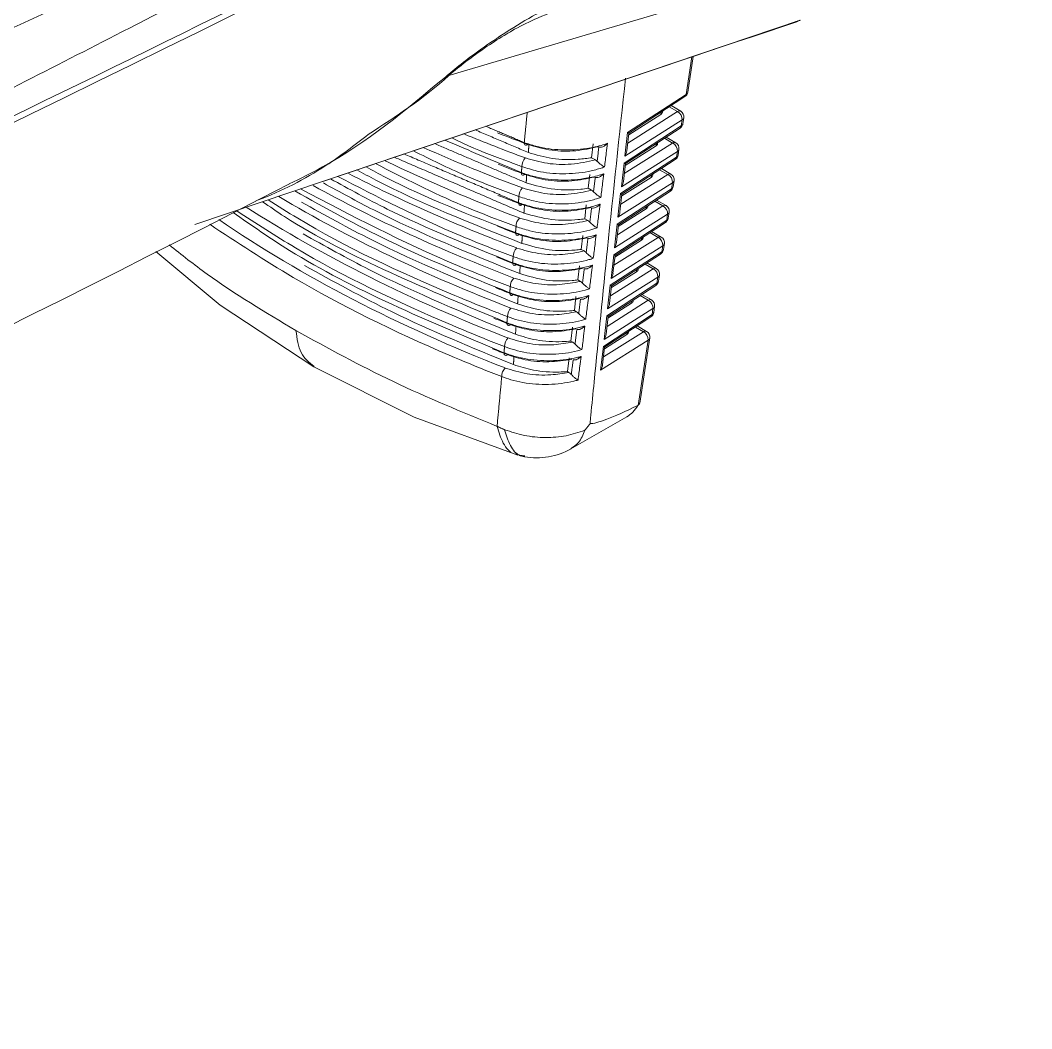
# Model space of a CAD drawing. Extents: x 11 to 120, y 2 to 94.
# Drawn here: x 21.744 to 23.317, y 10.559 to 12.127 of the extents above; entities that cross this region are included whole.
import ezdxf

# ---------------------------------------------------------------- set-up
doc = ezdxf.new("R2010")
doc.units = 0
doc.header["$MEASUREMENT"] = 0
doc.linetypes.add('SLD-Solid', pattern=[0])
doc.layers.add('OBJECT', color=7, linetype='CONTINUOUS')

msp = doc.modelspace()

# ---------------------------------------------------------------- linework, layer by layer
at = {"layer": 'OBJECT', "color": 7, "linetype": 'SLD-Solid', "lineweight": 15}
for p, q in [((23.232, 12.2863), (22.4105, 12.0413)), ((22.957, 12.1275), (22.217, 11.8777)), ((22.7886, 12.0704), (22.7796, 12.0122)), ((22.7821, 12.0155), (22.7907, 12.0711)), ((22.6885, 11.9529), (22.7796, 12.0122)), ((22.6905, 11.9519), (22.7777, 12.0086)), ((22.7661, 11.9854), (22.7534, 11.9928)), ((22.7711, 11.9859), (22.7561, 11.9946)), ((22.7735, 11.9724), (22.6843, 11.916)), ((22.6888, 11.9365), (22.7661, 11.9854)), ((22.6902, 11.9493), (22.7403, 11.9809)), ((22.7403, 11.9809), (22.7408, 11.9847)), ((22.7428, 11.9842), (22.7431, 11.9861)), ((22.772, 11.9633), (22.7735, 11.9724)), ((22.7745, 11.9665), (22.776, 11.9757)), ((22.6831, 11.9054), (22.772, 11.9633)), ((22.6851, 11.9044), (22.7701, 11.9597)), ((22.6843, 11.916), (22.6885, 11.9529)), ((22.6874, 11.9243), (22.6905, 11.9519)), ((22.7586, 11.9365), (22.7458, 11.9439)), ((22.7635, 11.937), (22.7485, 11.9456)), ((22.6326, 11.9137), (22.6351, 11.9353)), ((22.6834, 11.889), (22.7586, 11.9365)), ((22.6848, 11.9018), (22.7327, 11.932)), ((22.7327, 11.932), (22.7333, 11.9357)), ((22.7352, 11.9353), (22.7355, 11.9372)), ((22.767, 11.9176), (22.7684, 11.9268)), ((22.6384, 11.9104), (22.6326, 11.9137)), ((22.6777, 11.8578), (22.7645, 11.9143)), ((22.7659, 11.9235), (22.6789, 11.8685)), ((22.6797, 11.8568), (22.7625, 11.9107)), ((22.7645, 11.9143), (22.7659, 11.9235)), ((22.6789, 11.8685), (22.6831, 11.9054)), ((22.682, 11.8768), (22.6851, 11.9044)), ((22.751, 11.8876), (22.7383, 11.895)), ((22.7559, 11.8881), (22.741, 11.8967)), ((22.0155, 11.8096), (22.217, 11.8777)), ((22.217, 11.8777), (22.2144, 11.8768)), ((22.6272, 11.8662), (22.6297, 11.8878)), ((22.678, 11.8415), (22.751, 11.8876)), ((22.6794, 11.8542), (22.7251, 11.8831)), ((22.7251, 11.8831), (22.7257, 11.8868)), ((22.7276, 11.8864), (22.7279, 11.8882)), ((22.7594, 11.8687), (22.7608, 11.8779)), ((22.6326, 11.8631), (22.6272, 11.8662)), ((22.6723, 11.8103), (22.7569, 11.8654)), ((22.7583, 11.8746), (22.6735, 11.821)), ((22.6743, 11.8093), (22.755, 11.8618)), ((22.7569, 11.8654), (22.7583, 11.8746)), ((22.6735, 11.821), (22.6777, 11.8578)), ((22.6766, 11.8293), (22.6797, 11.8569)), ((22.7434, 11.8387), (22.7307, 11.846)), ((22.7484, 11.8392), (22.7334, 11.8478)), ((22.6219, 11.8187), (22.6243, 11.8403)), ((22.6726, 11.7939), (22.7434, 11.8387)), ((22.6741, 11.8067), (22.7176, 11.8342)), ((22.7176, 11.8342), (22.7181, 11.8378)), ((22.7201, 11.8375), (22.7203, 11.8393)), ((22.6268, 11.8158), (22.6219, 11.8187)), ((22.6669, 11.7628), (22.7493, 11.8164)), ((22.7507, 11.8257), (22.6681, 11.7735)), ((22.7493, 11.8164), (22.7507, 11.8257)), ((22.7518, 11.8197), (22.7532, 11.829)), ((22.6681, 11.7735), (22.6723, 11.8103)), ((22.669, 11.7618), (22.7474, 11.8129)), ((22.6712, 11.7818), (22.6743, 11.8093)), ((22.7408, 11.7903), (22.7259, 11.7989)), ((22.6165, 11.7711), (22.6189, 11.7928)), ((22.6672, 11.7464), (22.7358, 11.7898)), ((22.6687, 11.7592), (22.71, 11.7853)), ((22.71, 11.7853), (22.7105, 11.7889)), ((22.7125, 11.7886), (22.7127, 11.7903)), ((22.7358, 11.7898), (22.7232, 11.7971)), ((22.6209, 11.7686), (22.6165, 11.7711)), ((22.6616, 11.7153), (22.7417, 11.7675)), ((22.7432, 11.7768), (22.6628, 11.726)), ((22.7417, 11.7675), (22.7432, 11.7768)), ((22.7442, 11.7708), (22.7457, 11.7801)), ((22.6628, 11.726), (22.6669, 11.7628)), ((22.6636, 11.7143), (22.7398, 11.7639)), ((22.6658, 11.7343), (22.669, 11.7618)), ((22.6111, 11.7236), (22.6135, 11.7453)), ((22.6618, 11.6989), (22.7283, 11.7409)), ((22.6633, 11.7117), (22.7024, 11.7364)), ((22.7024, 11.7364), (22.7029, 11.7399)), ((22.7049, 11.7397), (22.7052, 11.7414)), ((22.7283, 11.7409), (22.7157, 11.7482)), ((22.7332, 11.7414), (22.7184, 11.75)), ((22.6151, 11.7213), (22.6111, 11.7236)), ((22.7356, 11.7279), (22.6574, 11.6784)), ((22.7341, 11.7185), (22.7356, 11.7279)), ((22.7366, 11.7218), (22.7381, 11.7312)), ((22.6562, 11.6678), (22.7341, 11.7185)), ((22.6574, 11.6784), (22.6616, 11.7153)), ((22.6582, 11.6668), (22.7322, 11.715)), ((22.6605, 11.6868), (22.6636, 11.7143)), ((22.6057, 11.6761), (22.6082, 11.6978)), ((22.6565, 11.6514), (22.7207, 11.692)), ((22.6948, 11.6875), (22.6954, 11.691)), ((22.6973, 11.6908), (22.6976, 11.6924)), ((22.7207, 11.692), (22.7081, 11.6993)), ((22.7256, 11.6925), (22.7108, 11.701)), ((22.6092, 11.6741), (22.6057, 11.6761)), ((22.728, 11.679), (22.652, 11.6309)), ((22.6579, 11.6642), (22.6948, 11.6875)), ((22.7266, 11.6696), (22.728, 11.679)), ((22.7291, 11.6729), (22.7305, 11.6823)), ((22.6508, 11.6202), (22.7266, 11.6696)), ((22.652, 11.6309), (22.6562, 11.6678)), ((22.6528, 11.6193), (22.7246, 11.666)), ((22.6551, 11.6392), (22.6582, 11.6668)), ((22.6003, 11.6286), (22.6028, 11.6502)), ((22.6511, 11.6039), (22.7131, 11.6431)), ((22.6873, 11.6386), (22.6878, 11.642)), ((22.6898, 11.6419), (22.69, 11.6435)), ((22.7131, 11.6431), (22.7006, 11.6504)), ((22.7181, 11.6436), (22.7033, 11.6521)), ((22.6032, 11.6269), (22.6003, 11.6286)), ((22.7204, 11.6301), (22.6466, 11.5834)), ((22.6525, 11.6167), (22.6873, 11.6386)), ((22.7204, 11.6301), (22.7047, 11.5285)), ((22.7073, 11.5321), (22.723, 11.6334)), ((22.6466, 11.5834), (22.6508, 11.6202)), ((22.6497, 11.5917), (22.6528, 11.6193)), ((22.5949, 11.5811), (22.5974, 11.6027)), ((22.5972, 11.5797), (22.5949, 11.5811)), ((22.6004, 11.4607), (22.6871, 11.5107)), ((22.5194, 11.4504), (22.528, 11.4486))]:
    msp.add_line(p, q, dxfattribs=at)
at = {"layer": 'OBJECT', "color": 7, "linetype": 'SLD-Solid', "lineweight": 15, "flags": 128}
for points in [[(22.5331, 11.9343), (22.5321, 11.9336), (22.5311, 11.9331), (22.5302, 11.933), (22.5295, 11.9333), (22.5288, 11.9338), (22.5283, 11.9347), (22.528, 11.9359), (22.5278, 11.9372)], [(22.5286, 11.8876), (22.5276, 11.8868), (22.5266, 11.8864), (22.5257, 11.8863), (22.5249, 11.8865), (22.5242, 11.8871), (22.5237, 11.888), (22.5234, 11.8891), (22.5233, 11.8905)], [(22.5241, 11.8409), (22.5231, 11.8401), (22.5221, 11.8397), (22.5212, 11.8396), (22.5204, 11.8398), (22.5197, 11.8404), (22.5192, 11.8413), (22.5189, 11.8424), (22.5187, 11.8438)], [(22.5196, 11.7942), (22.5186, 11.7934), (22.5176, 11.793), (22.5167, 11.7929), (22.5159, 11.7931), (22.5152, 11.7937), (22.5147, 11.7946), (22.5144, 11.7957), (22.5142, 11.7971)], [(21.9551, 11.7676), (22.0548, 11.6845), (22.2007, 11.5886)], [(22.5151, 11.7475), (22.5141, 11.7467), (22.5131, 11.7463), (22.5122, 11.7462), (22.5114, 11.7464), (22.5107, 11.747), (22.5102, 11.7479), (22.5099, 11.749), (22.5097, 11.7504)], [(22.5107, 11.7008), (22.5097, 11.7), (22.5087, 11.6996), (22.5077, 11.6995), (22.5069, 11.6997), (22.5062, 11.7003), (22.5057, 11.7012), (22.5054, 11.7023), (22.5052, 11.7037)], [(22.5063, 11.6541), (22.5052, 11.6533), (22.5042, 11.6529), (22.5033, 11.6528), (22.5025, 11.6531), (22.5018, 11.6536), (22.5013, 11.6545), (22.5009, 11.6557), (22.5008, 11.6571)], [(22.5018, 11.6074), (22.5008, 11.6067), (22.4998, 11.6062), (22.4989, 11.6062), (22.498, 11.6064), (22.4973, 11.607), (22.4968, 11.6078), (22.4965, 11.609), (22.4963, 11.6104)], [(22.2007, 11.5886), (22.3567, 11.5101), (22.5177, 11.4509)]]:
    msp.add_lwpolyline(points, dxfattribs=at)
at = {"layer": 'OBJECT', "color": 7, "linetype": 'SLD-Solid', "lineweight": 15}
for centre, radius, start, end in [((1.5369, 54.9902), 46.6978, 293.35974, 296.18247), ((-0.1297, 56.8974), 49.9662, 293.71163, 297.98577), ((-0.3148, 58.2493), 50.892, 293.58937, 296.17559), ((156.3873, -385.22), 419.1518, 108.562991, 108.669319), ((22.4241, 12.0019), 0.0417, 109.0042, 117.0563), ((22.7722, 12.017), 0.01, 303.0601, 351.1981), ((22.775, 12.0124), 0.00462, 305.6407, 357.5206), ((22.7775, 12.0164), 0.00472, 296.7666, 348.7975), ((22.769, 11.9814), 0.00496, 65.3431, 125.2959), ((22.7592, 11.973), 0.0143, 357.7219, 60.9233), ((22.7661, 11.9772), 0.01, 351.1981, 60.0027), ((22.7713, 11.9766), 0.00472, 296.7666, 348.7975), ((22.7647, 11.9681), 0.01, 303.0601, 351.1981), ((22.7674, 11.9634), 0.00462, 305.6407, 357.5206), ((22.7699, 11.9675), 0.00472, 296.7666, 348.7975), ((22.7614, 11.9325), 0.00496, 65.3431, 125.2959), ((22.7516, 11.9241), 0.0143, 357.7219, 60.9233), ((22.7585, 11.9283), 0.01, 351.1981, 60.0027), ((22.7638, 11.9277), 0.00472, 296.7666, 348.7975), ((22.5434, 11.9), 0.0193, 136.3229, 180.2906), ((22.7571, 11.9191), 0.01, 303.0601, 351.1981), ((22.7598, 11.9145), 0.00462, 305.6407, 357.5206), ((22.7623, 11.9185), 0.00472, 296.7666, 348.7975), ((22.7539, 11.8836), 0.00496, 65.3431, 125.2959), ((22.7441, 11.8752), 0.0143, 357.7219, 60.9233), ((22.7509, 11.8794), 0.01, 351.1981, 60.0027), ((22.7562, 11.8788), 0.00472, 296.7666, 348.7975), ((7.6062, 40.0582), 31.7222, 291.57755, 297.31411), ((22.5388, 11.8533), 0.0192, 136.0962, 180.2779), ((22.7495, 11.8702), 0.01, 303.0601, 351.1981), ((22.7523, 11.8656), 0.00462, 305.6407, 357.5206), ((22.7548, 11.8696), 0.00472, 296.7666, 348.7975), ((22.7463, 11.8347), 0.00496, 65.3431, 125.2959), ((22.7365, 11.8263), 0.0143, 357.7219, 60.9233), ((22.7434, 11.8305), 0.01, 351.1981, 60.0027), ((22.5342, 11.8066), 0.0191, 135.8695, 180.2651), ((22.7419, 11.8212), 0.01, 303.0601, 351.1981), ((22.7447, 11.8166), 0.00462, 305.6407, 357.5206), ((22.7472, 11.8206), 0.00472, 296.7666, 348.7975), ((22.7486, 11.8299), 0.00472, 296.7666, 348.7975), ((22.7387, 11.7858), 0.00496, 65.3431, 125.2959), ((22.7289, 11.7774), 0.0143, 357.7219, 60.9233), ((22.7358, 11.7816), 0.01, 351.1981, 60.0027), ((22.5296, 11.76), 0.019, 135.6426, 180.2521), ((22.7343, 11.7723), 0.01, 303.0601, 351.1981), ((22.7371, 11.7677), 0.00462, 305.6407, 357.5206), ((22.7396, 11.7717), 0.00472, 296.7666, 348.7975), ((22.741, 11.781), 0.00472, 296.7666, 348.7975), ((22.7311, 11.7369), 0.00496, 65.3431, 125.2959), ((22.7213, 11.7285), 0.0143, 357.7219, 60.9233), ((22.7282, 11.7327), 0.01, 351.1981, 60.0027), ((22.5251, 11.7133), 0.0189, 135.4157, 180.2389), ((22.7268, 11.7233), 0.01, 303.0601, 351.1981), ((22.732, 11.7227), 0.00472, 296.7666, 348.7975), ((22.7335, 11.7321), 0.00472, 296.7666, 348.7975), ((22.7295, 11.7187), 0.00462, 305.6407, 357.5206), ((22.7236, 11.688), 0.00496, 65.3431, 125.2959), ((22.7138, 11.6796), 0.0143, 357.7219, 60.9233), ((22.7206, 11.6838), 0.01, 351.1981, 60.0027), ((22.5205, 11.6666), 0.0188, 135.1887, 180.2255), ((22.7192, 11.6744), 0.01, 303.0601, 351.1981), ((22.7244, 11.6738), 0.00472, 296.7666, 348.7975), ((22.7259, 11.6832), 0.00472, 296.7666, 348.7975), ((22.7219, 11.6698), 0.00462, 305.6407, 357.5206), ((22.716, 11.6391), 0.00496, 65.3431, 125.2959), ((22.7062, 11.6307), 0.0143, 357.7219, 60.9233), ((22.7131, 11.6349), 0.01, 351.1981, 60.0027), ((22.516, 11.62), 0.0188, 134.9615, 180.2121), ((22.7183, 11.6343), 0.00472, 296.7666, 348.7975), ((22.5115, 11.5734), 0.0187, 134.7343, 180.1984), ((22.5468, 11.5585), 0.1115, 260.5256, 298.8726)]:
    msp.add_arc(centre, radius, start, end, dxfattribs=at)
for centre, major_axis, ratio, start_param, end_param in [((22.7327, 11.9848), (0.0101, -0.0001), 0.569185, 5.564189, 6.202605), ((23.7275, 13.0056), (2.2169, 0.0169), 0.582304, 4.085474, 4.137067), ((23.7261, 12.9981), (2.2176, -0.0166), 0.572227, 4.123419, 4.148673), ((22.6811, 11.9577), (0.0094, -0.00581), 0.034264, 5.635308, 6.267035), ((23.7275, 12.955), (2.2137, 0.0169), 0.582304, 4.048609, 4.133702), ((22.6769, 11.9209), (0.0075, 0.0119), 0.628226, 4.700221, 5.364248), ((22.7252, 11.9359), (0.0101, -0.0001), 0.569185, 5.564189, 6.202605), ((23.7275, 12.9044), (2.2104, 0.0169), 0.582304, 4.012534, 4.130329), ((23.7261, 12.9474), (2.2143, -0.0166), 0.572227, 4.12283, 4.14531), ((22.6757, 11.9102), (0.0094, -0.00581), 0.034264, 5.635308, 6.267035), ((23.7275, 12.8538), (2.2072, 0.0168), 0.582304, 3.977307, 4.126948), ((22.7176, 11.887), (0.0101, -0.0001), 0.569185, 5.564189, 6.202605), ((23.7275, 12.8031), (2.2039, 0.0168), 0.582304, 3.941902, 4.123559), ((22.6715, 11.8733), (0.0075, 0.0119), 0.628226, 4.700221, 5.364248), ((23.7275, 12.7525), (2.2007, 0.0168), 0.582304, 3.90633, 4.120162), ((23.7261, 12.8968), (2.2111, -0.0166), 0.572227, 4.121741, 4.141939), ((22.6703, 11.8627), (0.0094, -0.00581), 0.034264, 5.635308, 6.267035), ((23.7275, 12.7019), (2.1974, 0.0168), 0.582304, 3.8696, 4.116757), ((22.71, 11.8381), (0.0101, -0.0001), 0.569185, 5.564189, 6.202605), ((23.7275, 12.6513), (2.1942, 0.0167), 0.582304, 3.839584, 4.113343), ((22.6662, 11.8258), (0.0075, 0.0119), 0.628226, 4.700221, 5.364248), ((23.7261, 12.8462), (2.2078, -0.0165), 0.572227, 4.120272, 4.13856), ((22.6649, 11.8151), (0.0094, -0.00581), 0.034264, 5.635308, 6.267035), ((22.7025, 11.7892), (0.0101, -0.0001), 0.569185, 5.564189, 6.202605), ((22.6608, 11.7783), (0.0075, 0.0119), 0.628226, 4.700221, 5.364248), ((23.7261, 12.7956), (2.2046, -0.0165), 0.572227, 4.118507, 4.135173), ((22.6596, 11.7676), (0.0094, -0.00581), 0.034264, 5.635308, 6.267035), ((22.6949, 11.7403), (0.0101, -0.0001), 0.569185, 5.564189, 6.202605), ((22.6554, 11.7308), (0.0075, 0.0119), 0.628226, 4.700221, 5.364248), ((23.7261, 12.7449), (2.2013, -0.0165), 0.572227, 4.116508, 4.131778), ((22.6542, 11.7201), (0.0094, -0.00581), 0.034264, 5.635308, 6.267035), ((22.6873, 11.6914), (0.0101, -0.0001), 0.569185, 5.564189, 6.202605), ((22.65, 11.6833), (0.0075, 0.0119), 0.628226, 4.700221, 5.364248), ((23.7261, 12.6943), (2.1981, -0.0165), 0.572227, 4.114318, 4.128375), ((22.6488, 11.6726), (0.0094, -0.00581), 0.034264, 5.635308, 6.267035), ((22.6797, 11.6425), (0.0101, -0.0001), 0.569185, 5.564189, 6.202605), ((22.6446, 11.6357), (0.0075, 0.0119), 0.628226, 4.700221, 5.364248), ((23.7261, 12.6437), (2.1948, -0.0164), 0.572227, 4.111971, 4.124963), ((22.6434, 11.6251), (0.0094, -0.00581), 0.034264, 5.635308, 6.267035), ((22.6392, 11.5882), (0.0075, 0.0119), 0.628226, 4.700221, 5.364248), ((24.1598, 12.4995), (1.5344, 0.9976), 0.038755, 3.198798, 3.439911), ((22.63, 11.6163), (-0.0554, 0.1065), 0.604579, 3.168235, 3.501293)]:
    msp.add_ellipse(centre, major_axis=major_axis, ratio=ratio, start_param=start_param, end_param=end_param, dxfattribs=at)
for points, knots in [([(19.9701, 11.1637), (19.9976, 11.1759), (20.1352, 11.2366), (20.4914, 11.3956), (21.0338, 11.6441), (21.7511, 11.985), (22.5158, 12.3622), (23.0552, 12.6448), (23.3171, 12.782)], [0, 0, 0, 0, 0.023757, 0.118785, 0.308877, 0.498969, 0.756763, 1, 1, 1, 1]), ([(20.0189, 11.808), (20.0268, 11.8116), (20.0668, 11.8295), (20.2346, 11.9049), (20.8716, 12.1909), (21.4764, 12.4628), (21.9534, 12.6771)], [0, 0, 0, 0, 0.012391, 0.061957, 0.260221, 1, 1, 1, 1]), ([(22.1522, 12.6701), (22.1259, 12.6563), (21.9941, 12.5875), (21.6498, 12.4097), (21.1144, 12.1401), (20.5492, 11.8645), (20.1965, 11.6981), (20.0636, 11.6355)], [0, 0, 0, 0, 0.038703, 0.193516, 0.503195, 0.812873, 1, 1, 1, 1]), ([(20.0313, 11.7055), (20.3581, 11.8605), (21.0117, 12.1706), (21.6455, 12.4951), (21.9625, 12.6575)], [0, 0, 0, 0, 0.499843, 1, 1, 1, 1]), ([(20.0631, 11.6295), (20.0905, 11.6416), (20.2278, 11.702), (20.5833, 11.8602), (21.1246, 12.1075), (21.681, 12.3699), (22.0188, 12.5345), (22.146, 12.5965)], [0, 0, 0, 0, 0.038714, 0.19357, 0.503334, 0.813098, 1, 1, 1, 1]), ([(21.9577, 12.2176), (21.9222, 12.2017), (21.851, 12.1698), (21.7797, 12.1373), (21.744, 12.121)], [0, 0, 0, 0, 0.499804, 1, 1, 1, 1]), ([(22.4051, 12.0391), (22.4127, 12.0455), (22.4278, 12.0584), (22.4614, 12.0834), (22.5024, 12.1111), (22.5666, 12.1496), (22.6113, 12.1728), (22.6424, 12.1889)], [0, 0, 0, 0, 0.13867, 0.277419, 0.423115, 0.599885, 1, 1, 1, 1]), ([(22.6342, 12.1606), (22.6342, 12.1606), (22.6334, 12.1604), (22.6037, 12.151), (22.5648, 12.1399), (22.5178, 12.1164), (22.493, 12.1018), (22.4779, 12.0922), (22.4551, 12.0766), (22.4324, 12.0599), (22.4164, 12.0468), (22.4105, 12.0413), (22.4105, 12.0413)], [0, 0, 0, 0, 0.000008, 0.011235, 0.408406, 0.550964, 0.581776, 0.700643, 0.724685, 0.86239, 0.999992, 1, 1, 1, 1]), ([(21.9816, 12.1501), (21.9551, 12.1365), (21.8224, 12.0682), (21.4757, 11.892), (20.9363, 11.6251), (20.3979, 11.3676), (20.0743, 11.2177), (19.9722, 11.1704)], [0, 0, 0, 0, 0.040495, 0.202477, 0.526502, 0.850526, 1, 1, 1, 1]), ([(22.1624, 11.873), (22.1798, 11.8815), (22.2679, 11.9246), (22.344, 11.9881), (22.4051, 12.0391)], [0, 0, 0, 0, 0.196734, 1, 1, 1, 1]), ([(22.4105, 12.0413), (22.4105, 12.0413), (22.3718, 12.0062), (22.3285, 11.978), (22.2853, 11.9498)], [0, 0, 0, 0, 0.000009, 1, 1, 1, 1]), ([(22.6301, 11.5001), (22.6305, 11.5044), (22.6326, 11.5259), (22.6415, 11.6165), (22.6588, 11.7909), (22.6758, 11.949), (22.6853, 12.0376)], [0, 0, 0, 0, 0.024148, 0.120739, 0.507103, 1, 1, 1, 1]), ([(22.2853, 11.9498), (22.2637, 11.9331), (22.2105, 11.892), (22.1497, 11.8614), (22.1113, 11.8468), (22.1104, 11.8464)], [0, 0, 0, 0, 0.399957, 0.985277, 1, 1, 1, 1]), ([(22.5242, 11.8999), (22.5186, 11.902), (22.4906, 11.9125), (22.4527, 11.9261), (22.4236, 11.9403), (22.415, 11.9445)], [0, 0, 0, 0, 0.149182, 0.745998, 1, 1, 1, 1]), ([(22.5196, 11.8532), (22.5141, 11.8553), (22.4861, 11.8658), (22.4288, 11.8876), (22.382, 11.9111), (22.3554, 11.9244)], [0, 0, 0, 0, 0.097157, 0.485846, 1, 1, 1, 1]), ([(22.5278, 11.9372), (22.5336, 11.9353), (22.5512, 11.9293), (22.5848, 11.9246), (22.6212, 11.9265), (22.6448, 11.9318), (22.6549, 11.9353), (22.6572, 11.9361)], [0, 0, 0, 0, 0.147376, 0.444496, 0.741154, 0.940222, 1, 1, 1, 1]), ([(22.6429, 11.9308), (22.6314, 11.9283), (22.6085, 11.9232), (22.5689, 11.924), (22.5455, 11.9308), (22.5331, 11.9343)], [0, 0, 0, 0, 0.320862, 0.641681, 1, 1, 1, 1]), ([(22.6438, 11.9304), (22.6447, 11.9302), (22.6465, 11.9297), (22.6502, 11.9307), (22.6539, 11.9329), (22.6562, 11.935), (22.6571, 11.9361), (22.6572, 11.9361)], [0, 0, 0, 0, 0.192792, 0.429646, 0.749305, 0.992256, 1, 1, 1, 1]), ([(22.6572, 11.9361), (22.6566, 11.9311), (22.6551, 11.9188), (22.6536, 11.9065), (22.6527, 11.8993)], [0, 0, 0, 0, 0.412557, 1, 1, 1, 1]), ([(22.5295, 11.9133), (22.5406, 11.9101), (22.5629, 11.9036), (22.6021, 11.9023), (22.6261, 11.9076), (22.6384, 11.9104)], [0, 0, 0, 0, 0.327832, 0.655734, 1, 1, 1, 1]), ([(22.5342, 11.9217), (22.5463, 11.9181), (22.5705, 11.911), (22.6057, 11.91), (22.6258, 11.9127), (22.6326, 11.9137)], [0, 0, 0, 0, 0.396562, 0.793191, 1, 1, 1, 1]), ([(22.6384, 11.9104), (22.6393, 11.9098), (22.6402, 11.9091), (22.6411, 11.9082), (22.6412, 11.9081)], [0, 0, 0, 0, 0.904059, 1, 1, 1, 1]), ([(22.524, 11.7805), (22.4456, 11.8114), (22.3561, 11.8466), (22.2772, 11.8894), (22.2674, 11.8947)], [0, 0, 0, 0, 0.875475, 1, 1, 1, 1]), ([(22.2817, 11.8996), (22.2919, 11.894), (22.3629, 11.8554), (22.4444, 11.824), (22.5142, 11.7971)], [0, 0, 0, 0, 0.143144, 1, 1, 1, 1]), ([(22.5151, 11.8065), (22.5096, 11.8086), (22.4817, 11.8192), (22.405, 11.849), (22.3407, 11.8819), (22.2963, 11.9045)], [0, 0, 0, 0, 0.072088, 0.360482, 1, 1, 1, 1]), ([(22.6527, 11.8993), (22.6504, 11.8985), (22.6423, 11.8957), (22.6213, 11.8904), (22.5876, 11.8874), (22.5516, 11.891), (22.532, 11.8974), (22.5242, 11.8999)], [0, 0, 0, 0, 0.059553, 0.208066, 0.505163, 0.802607, 1, 1, 1, 1]), ([(22.6527, 11.8993), (22.6527, 11.8994), (22.6517, 11.8999), (22.6496, 11.9011), (22.6465, 11.9034), (22.6435, 11.9059), (22.642, 11.9074), (22.6412, 11.9081)], [0, 0, 0, 0, 0.007977, 0.2991, 0.602917, 0.800702, 1, 1, 1, 1]), ([(22.2264, 11.8809), (22.2554, 11.8649), (22.3429, 11.8166), (22.4429, 11.7769), (22.5097, 11.7504)], [0, 0, 0, 0, 0.331863, 1, 1, 1, 1]), ([(22.5106, 11.7599), (22.5051, 11.762), (22.4773, 11.7726), (22.3814, 11.8105), (22.2996, 11.8527), (22.2377, 11.8847)], [0, 0, 0, 0, 0.057334, 0.286705, 1, 1, 1, 1]), ([(22.5233, 11.8905), (22.5291, 11.8885), (22.5466, 11.8825), (22.5802, 11.8778), (22.6162, 11.8796), (22.6394, 11.8847), (22.6491, 11.8879), (22.6514, 11.8887)], [0, 0, 0, 0, 0.148954, 0.449261, 0.7491, 0.940502, 1, 1, 1, 1]), ([(22.6371, 11.8836), (22.6256, 11.8811), (22.6025, 11.8762), (22.5634, 11.8774), (22.5405, 11.8841), (22.5286, 11.8876)], [0, 0, 0, 0, 0.324747, 0.649448, 1, 1, 1, 1]), ([(22.6382, 11.883), (22.639, 11.8828), (22.6409, 11.8824), (22.6446, 11.8834), (22.6482, 11.8856), (22.6505, 11.8877), (22.6514, 11.8887), (22.6514, 11.8887)], [0, 0, 0, 0, 0.197188, 0.440796, 0.768919, 0.992188, 1, 1, 1, 1]), ([(22.6514, 11.8887), (22.6508, 11.8836), (22.6493, 11.8714), (22.6478, 11.8591), (22.6469, 11.8519)], [0, 0, 0, 0, 0.412528, 1, 1, 1, 1]), ([(22.1708, 11.8621), (22.2186, 11.8355), (22.3226, 11.7776), (22.4412, 11.7296), (22.5052, 11.7037)], [0, 0, 0, 0, 0.459412, 1, 1, 1, 1]), ([(22.5061, 11.7132), (22.5006, 11.7153), (22.4728, 11.726), (22.3579, 11.772), (22.2589, 11.8237), (22.1797, 11.8651)], [0, 0, 0, 0, 0.04762, 0.238129, 1, 1, 1, 1]), ([(22.5207, 11.7334), (22.4428, 11.7648), (22.3357, 11.808), (22.2413, 11.8602), (22.2155, 11.8744)], [0, 0, 0, 0, 0.726812, 1, 1, 1, 1]), ([(22.525, 11.8666), (22.5361, 11.8634), (22.5583, 11.8568), (22.597, 11.8555), (22.6207, 11.8605), (22.6326, 11.8631)], [0, 0, 0, 0, 0.331872, 0.663815, 1, 1, 1, 1]), ([(22.5308, 11.8746), (22.5452, 11.8705), (22.5719, 11.863), (22.6065, 11.8632), (22.6234, 11.8656), (22.6272, 11.8662)], [0, 0, 0, 0, 0.478249, 0.883044, 1, 1, 1, 1]), ([(22.6326, 11.8631), (22.6335, 11.8625), (22.6345, 11.8618), (22.6354, 11.8609), (22.6355, 11.8607)], [0, 0, 0, 0, 0.873708, 1, 1, 1, 1]), ([(22.5017, 11.6666), (22.4961, 11.6687), (22.4684, 11.6794), (22.3542, 11.7261), (22.2315, 11.7829), (22.1449, 11.8386), (22.1298, 11.8483)], [0, 0, 0, 0, 0.040945, 0.204752, 0.861604, 1, 1, 1, 1]), ([(22.6469, 11.8519), (22.6446, 11.8512), (22.6365, 11.8484), (22.6154, 11.8433), (22.5816, 11.8406), (22.5461, 11.8445), (22.527, 11.8508), (22.5196, 11.8532)], [0, 0, 0, 0, 0.059276, 0.209421, 0.509831, 0.810598, 1, 1, 1, 1]), ([(22.6469, 11.8519), (22.6469, 11.852), (22.646, 11.8524), (22.644, 11.8537), (22.6408, 11.8559), (22.6378, 11.8584), (22.6363, 11.86), (22.6355, 11.8607)], [0, 0, 0, 0, 0.00806, 0.282725, 0.593802, 0.796123, 1, 1, 1, 1]), ([(22.4972, 11.6199), (22.4917, 11.6221), (22.4641, 11.6328), (22.35, 11.6797), (22.2114, 11.7459), (22.1106, 11.8118), (22.0806, 11.8313)], [0, 0, 0, 0, 0.035945, 0.179749, 0.756393, 1, 1, 1, 1]), ([(22.1208, 11.8452), (22.132, 11.8375), (22.191, 11.7968), (22.3185, 11.7332), (22.4398, 11.6825), (22.5008, 11.6571)], [0, 0, 0, 0, 0.104729, 0.550044, 1, 1, 1, 1]), ([(22.5174, 11.6862), (22.4398, 11.718), (22.3216, 11.7665), (22.2174, 11.8246), (22.1816, 11.8445)], [0, 0, 0, 0, 0.657056, 1, 1, 1, 1]), ([(22.5187, 11.8438), (22.5245, 11.8418), (22.542, 11.8358), (22.5756, 11.8309), (22.6111, 11.8327), (22.634, 11.8375), (22.6433, 11.8406), (22.6456, 11.8413)], [0, 0, 0, 0, 0.150605, 0.454244, 0.75741, 0.940779, 1, 1, 1, 1]), ([(22.6313, 11.8363), (22.6197, 11.8339), (22.5965, 11.8293), (22.558, 11.8308), (22.5355, 11.8375), (22.5241, 11.8409)], [0, 0, 0, 0, 0.328834, 0.657619, 1, 1, 1, 1]), ([(22.6325, 11.8357), (22.6334, 11.8355), (22.6353, 11.8351), (22.639, 11.8362), (22.6426, 11.8384), (22.6448, 11.8404), (22.6456, 11.8413), (22.6456, 11.8413)], [0, 0, 0, 0, 0.201835, 0.452547, 0.789382, 0.992117, 1, 1, 1, 1]), ([(22.6456, 11.8413), (22.645, 11.8362), (22.6435, 11.824), (22.642, 11.8118), (22.6411, 11.8046)], [0, 0, 0, 0, 0.412497, 1, 1, 1, 1]), ([(22.075, 11.8285), (22.1036, 11.8085), (22.178, 11.7565), (22.3205, 11.6838), (22.4375, 11.6349), (22.4963, 11.6104)], [0, 0, 0, 0, 0.237662, 0.616991, 1, 1, 1, 1]), ([(22.5205, 11.8199), (22.5316, 11.8166), (22.5538, 11.8101), (22.592, 11.8087), (22.6153, 11.8135), (22.6268, 11.8158)], [0, 0, 0, 0, 0.336123, 0.672318, 1, 1, 1, 1]), ([(22.5273, 11.8275), (22.5415, 11.8235), (22.5678, 11.8159), (22.6017, 11.816), (22.6184, 11.8182), (22.6219, 11.8187)], [0, 0, 0, 0, 0.477916, 0.890823, 1, 1, 1, 1]), ([(22.6268, 11.8158), (22.6277, 11.8152), (22.6287, 11.8145), (22.6297, 11.8135), (22.6298, 11.8134)], [0, 0, 0, 0, 0.845441, 1, 1, 1, 1]), ([(22.4928, 11.5733), (22.4873, 11.5754), (22.4597, 11.5862), (22.3458, 11.6333), (22.194, 11.7076), (22.0811, 11.7821), (22.0387, 11.8101)], [0, 0, 0, 0, 0.032581, 0.162926, 0.685608, 1, 1, 1, 1]), ([(22.6411, 11.8046), (22.6388, 11.8038), (22.6307, 11.8012), (22.6094, 11.7963), (22.5756, 11.7938), (22.5407, 11.798), (22.5221, 11.8042), (22.5151, 11.8065)], [0, 0, 0, 0, 0.059002, 0.210856, 0.514734, 0.81898, 1, 1, 1, 1]), ([(22.6411, 11.8046), (22.641, 11.8046), (22.6404, 11.8049), (22.6386, 11.806), (22.6356, 11.8081), (22.6323, 11.8108), (22.6306, 11.8126), (22.6298, 11.8134)], [0, 0, 0, 0, 0.00815, 0.206907, 0.537753, 0.791262, 1, 1, 1, 1]), ([(22.5142, 11.6391), (22.4365, 11.6711), (22.3204, 11.719), (22.2178, 11.7763), (22.1839, 11.7953)], [0, 0, 0, 0, 0.669469, 1, 1, 1, 1]), ([(22.5142, 11.7971), (22.52, 11.7951), (22.5375, 11.789), (22.571, 11.7841), (22.6061, 11.7858), (22.6285, 11.7904), (22.6375, 11.7932), (22.6398, 11.7939)], [0, 0, 0, 0, 0.152333, 0.459461, 0.766109, 0.941054, 1, 1, 1, 1]), ([(22.6255, 11.789), (22.6138, 11.7868), (22.5905, 11.7823), (22.5525, 11.7842), (22.5306, 11.7908), (22.5196, 11.7942)], [0, 0, 0, 0, 0.333137, 0.666224, 1, 1, 1, 1]), ([(22.6268, 11.7884), (22.6277, 11.7882), (22.6296, 11.7878), (22.6334, 11.789), (22.6369, 11.7912), (22.639, 11.7931), (22.6397, 11.7939), (22.6398, 11.7939)], [0, 0, 0, 0, 0.206748, 0.464933, 0.810722, 0.992044, 1, 1, 1, 1]), ([(22.6398, 11.7939), (22.6391, 11.7889), (22.6376, 11.7766), (22.6361, 11.7644), (22.6352, 11.7572)], [0, 0, 0, 0, 0.412464, 1, 1, 1, 1]), ([(21.9757, 11.7781), (21.995, 11.7627), (22.0547, 11.7153), (22.1251, 11.6733), (22.1728, 11.6449)], [0, 0, 0, 0, 0.323767, 1, 1, 1, 1]), ([(22.516, 11.7732), (22.5271, 11.7699), (22.5492, 11.7633), (22.5869, 11.7619), (22.6099, 11.7664), (22.6209, 11.7686)], [0, 0, 0, 0, 0.340601, 0.681276, 1, 1, 1, 1]), ([(22.524, 11.7805), (22.5378, 11.7764), (22.5637, 11.7689), (22.5969, 11.7688), (22.6133, 11.7708), (22.6165, 11.7711)], [0, 0, 0, 0, 0.477552, 0.899063, 1, 1, 1, 1]), ([(22.6209, 11.7686), (22.6218, 11.768), (22.6229, 11.7672), (22.6239, 11.7662), (22.6241, 11.766)], [0, 0, 0, 0, 0.81911, 1, 1, 1, 1]), ([(22.6352, 11.7572), (22.633, 11.7565), (22.6248, 11.7539), (22.6035, 11.7492), (22.5696, 11.747), (22.5353, 11.7515), (22.5171, 11.7577), (22.5106, 11.7599)], [0, 0, 0, 0, 0.058731, 0.212374, 0.519887, 0.827777, 1, 1, 1, 1]), ([(22.6352, 11.7572), (22.6352, 11.7572), (22.6346, 11.7575), (22.6329, 11.7586), (22.63, 11.7606), (22.6266, 11.7634), (22.6249, 11.7652), (22.6241, 11.766)], [0, 0, 0, 0, 0.008242, 0.187016, 0.525647, 0.786187, 1, 1, 1, 1]), ([(22.511, 11.5919), (22.4468, 11.6182), (22.3323, 11.6652), (22.2308, 11.7213), (22.1862, 11.746)], [0, 0, 0, 0, 0.560761, 1, 1, 1, 1]), ([(22.5097, 11.7504), (22.5155, 11.7484), (22.5329, 11.7423), (22.5665, 11.7373), (22.6011, 11.7389), (22.623, 11.7433), (22.6316, 11.7459), (22.6339, 11.7465)], [0, 0, 0, 0, 0.154143, 0.464926, 0.775223, 0.941326, 1, 1, 1, 1]), ([(22.6196, 11.7418), (22.6079, 11.7397), (22.5844, 11.7354), (22.547, 11.7377), (22.5256, 11.7442), (22.5151, 11.7475)], [0, 0, 0, 0, 0.337675, 0.675297, 1, 1, 1, 1]), ([(22.6211, 11.7411), (22.622, 11.7409), (22.6239, 11.7405), (22.6278, 11.7418), (22.6312, 11.744), (22.6332, 11.7459), (22.6339, 11.7465), (22.6339, 11.7465)], [0, 0, 0, 0, 0.211945, 0.477991, 0.832968, 0.991967, 1, 1, 1, 1]), ([(22.6339, 11.7465), (22.6333, 11.7415), (22.6317, 11.7293), (22.6302, 11.717), (22.6293, 11.7098)], [0, 0, 0, 0, 0.41243, 1, 1, 1, 1]), ([(22.5116, 11.7266), (22.5226, 11.7232), (22.5447, 11.7166), (22.5819, 11.7151), (22.6044, 11.7193), (22.6151, 11.7213)], [0, 0, 0, 0, 0.345325, 0.690725, 1, 1, 1, 1]), ([(22.5207, 11.7334), (22.5341, 11.7294), (22.5597, 11.7219), (22.5921, 11.7215), (22.6083, 11.7233), (22.6111, 11.7236)], [0, 0, 0, 0, 0.477152, 0.907814, 1, 1, 1, 1]), ([(22.6151, 11.7213), (22.616, 11.7207), (22.6171, 11.72), (22.6182, 11.7188), (22.6184, 11.7186)], [0, 0, 0, 0, 0.794582, 1, 1, 1, 1]), ([(22.6293, 11.7098), (22.6271, 11.7091), (22.6189, 11.7067), (22.5975, 11.7022), (22.5636, 11.7003), (22.5298, 11.705), (22.5122, 11.7111), (22.5061, 11.7132)], [0, 0, 0, 0, 0.058463, 0.213983, 0.525307, 0.837021, 1, 1, 1, 1]), ([(22.6293, 11.7098), (22.6293, 11.7098), (22.6288, 11.7101), (22.6271, 11.7111), (22.6243, 11.7132), (22.6209, 11.716), (22.6192, 11.7178), (22.6184, 11.7186)], [0, 0, 0, 0, 0.008339, 0.166404, 0.51297, 0.780848, 1, 1, 1, 1]), ([(22.5052, 11.7037), (22.511, 11.7017), (22.5284, 11.6956), (22.5619, 11.6905), (22.596, 11.692), (22.6175, 11.6962), (22.6258, 11.6986), (22.628, 11.6992)], [0, 0, 0, 0, 0.156042, 0.470658, 0.784781, 0.941595, 1, 1, 1, 1]), ([(22.6138, 11.6945), (22.6019, 11.6925), (22.5783, 11.6886), (22.5415, 11.6911), (22.5207, 11.6976), (22.5107, 11.7008)], [0, 0, 0, 0, 0.342466, 0.684876, 1, 1, 1, 1]), ([(22.6153, 11.6938), (22.6162, 11.6936), (22.6182, 11.6933), (22.6221, 11.6946), (22.6255, 11.6968), (22.6274, 11.6986), (22.628, 11.6992), (22.628, 11.6992)], [0, 0, 0, 0, 0.217446, 0.491759, 0.85615, 0.991886, 1, 1, 1, 1]), ([(22.628, 11.6992), (22.6274, 11.6941), (22.6258, 11.6819), (22.6243, 11.6697), (22.6234, 11.6625)], [0, 0, 0, 0, 0.412394, 1, 1, 1, 1]), ([(22.5072, 11.6799), (22.5182, 11.6766), (22.5402, 11.6698), (22.5768, 11.6683), (22.599, 11.6723), (22.6092, 11.6741)], [0, 0, 0, 0, 0.350315, 0.700707, 1, 1, 1, 1]), ([(22.5174, 11.6862), (22.5305, 11.6823), (22.5557, 11.6748), (22.5874, 11.6743), (22.6032, 11.6759), (22.6057, 11.6761)], [0, 0, 0, 0, 0.476713, 0.917132, 1, 1, 1, 1]), ([(22.6092, 11.6741), (22.6101, 11.6735), (22.6113, 11.6727), (22.6123, 11.6715), (22.6126, 11.6713)], [0, 0, 0, 0, 0.771743, 1, 1, 1, 1]), ([(22.5008, 11.6571), (22.5065, 11.655), (22.5239, 11.6489), (22.5574, 11.6437), (22.591, 11.6451), (22.6121, 11.6491), (22.6199, 11.6513), (22.6221, 11.6519)], [0, 0, 0, 0, 0.158035, 0.476676, 0.794816, 0.941861, 1, 1, 1, 1]), ([(22.6234, 11.6625), (22.6212, 11.6618), (22.613, 11.6595), (22.5915, 11.6552), (22.5575, 11.6536), (22.5244, 11.6586), (22.5073, 11.6646), (22.5017, 11.6666)], [0, 0, 0, 0, 0.058198, 0.215687, 0.531014, 0.846742, 1, 1, 1, 1]), ([(22.6234, 11.6625), (22.6234, 11.6625), (22.6229, 11.6628), (22.6213, 11.6637), (22.6185, 11.6657), (22.6152, 11.6685), (22.6134, 11.6704), (22.6126, 11.6713)], [0, 0, 0, 0, 0.00844, 0.145047, 0.499694, 0.77523, 1, 1, 1, 1]), ([(22.4855, 11.4959), (22.4308, 11.5183), (22.3205, 11.5636), (22.2223, 11.6177), (22.1728, 11.6449)], [0, 0, 0, 0, 0.496376, 1, 1, 1, 1]), ([(22.2011, 11.5892), (22.1933, 11.5952), (22.1779, 11.6072), (22.1745, 11.6324), (22.1728, 11.6449)], [0, 0, 0, 0, 0.501168, 1, 1, 1, 1]), ([(22.6078, 11.6473), (22.596, 11.6454), (22.5722, 11.6417), (22.536, 11.6446), (22.5157, 11.6511), (22.5063, 11.6541)], [0, 0, 0, 0, 0.347531, 0.695003, 1, 1, 1, 1]), ([(22.6096, 11.6465), (22.6105, 11.6464), (22.6125, 11.6461), (22.6164, 11.6475), (22.6197, 11.6496), (22.6216, 11.6514), (22.622, 11.6518), (22.6221, 11.6519)], [0, 0, 0, 0, 0.223273, 0.506281, 0.880299, 0.991802, 1, 1, 1, 1]), ([(22.6221, 11.6519), (22.6214, 11.6468), (22.6199, 11.6346), (22.6184, 11.6224), (22.6174, 11.6152)], [0, 0, 0, 0, 0.412356, 1, 1, 1, 1]), ([(22.5027, 11.6333), (22.5137, 11.6299), (22.5358, 11.6231), (22.5718, 11.6215), (22.5935, 11.6253), (22.6032, 11.6269)], [0, 0, 0, 0, 0.355595, 0.711266, 1, 1, 1, 1]), ([(22.5142, 11.6391), (22.5247, 11.6358), (22.5472, 11.6287), (22.578, 11.6268), (22.5958, 11.6282), (22.6003, 11.6286)], [0, 0, 0, 0, 0.398446, 0.849042, 1, 1, 1, 1]), ([(22.6032, 11.6269), (22.6041, 11.6263), (22.6054, 11.6255), (22.6065, 11.6242), (22.6068, 11.6239)], [0, 0, 0, 0, 0.750494, 1, 1, 1, 1]), ([(22.4963, 11.6104), (22.5021, 11.6083), (22.5194, 11.6021), (22.5528, 11.597), (22.586, 11.5983), (22.6066, 11.602), (22.6139, 11.604), (22.6161, 11.6045)], [0, 0, 0, 0, 0.16013, 0.483001, 0.805363, 0.942123, 1, 1, 1, 1]), ([(22.6174, 11.6152), (22.6153, 11.6146), (22.607, 11.6123), (22.5854, 11.6082), (22.5514, 11.607), (22.519, 11.6121), (22.5024, 11.6181), (22.4972, 11.6199)], [0, 0, 0, 0, 0.057936, 0.217495, 0.537029, 0.856977, 1, 1, 1, 1]), ([(22.6174, 11.6152), (22.6174, 11.6152), (22.617, 11.6154), (22.6155, 11.6163), (22.6128, 11.6183), (22.6094, 11.6211), (22.6076, 11.6231), (22.6068, 11.6239)], [0, 0, 0, 0, 0.008547, 0.122921, 0.485786, 0.769314, 1, 1, 1, 1]), ([(22.6019, 11.6001), (22.59, 11.5984), (22.5661, 11.5949), (22.5305, 11.5981), (22.5108, 11.6045), (22.5018, 11.6074)], [0, 0, 0, 0, 0.352894, 0.705727, 1, 1, 1, 1]), ([(22.6038, 11.5993), (22.6047, 11.5992), (22.6067, 11.5989), (22.6107, 11.6003), (22.6139, 11.6025), (22.6157, 11.6042), (22.6161, 11.6045), (22.6161, 11.6045)], [0, 0, 0, 0, 0.229448, 0.521602, 0.905447, 0.991713, 1, 1, 1, 1]), ([(22.6161, 11.6045), (22.6155, 11.5995), (22.6139, 11.5873), (22.6124, 11.575), (22.6115, 11.5679)], [0, 0, 0, 0, 0.412316, 1, 1, 1, 1]), ([(22.4983, 11.5866), (22.5093, 11.5832), (22.5313, 11.5764), (22.5668, 11.5748), (22.588, 11.5782), (22.5972, 11.5797)], [0, 0, 0, 0, 0.361189, 0.722456, 1, 1, 1, 1]), ([(22.511, 11.5919), (22.5212, 11.5887), (22.5431, 11.5817), (22.5731, 11.5796), (22.5907, 11.5808), (22.5949, 11.5811)], [0, 0, 0, 0, 0.393565, 0.855353, 1, 1, 1, 1]), ([(22.5972, 11.5797), (22.5982, 11.5791), (22.5995, 11.5782), (22.6006, 11.5769), (22.601, 11.5766)], [0, 0, 0, 0, 0.73075, 1, 1, 1, 1]), ([(22.6115, 11.5679), (22.6093, 11.5673), (22.601, 11.5651), (22.5794, 11.5612), (22.5453, 11.5603), (22.5136, 11.5657), (22.4975, 11.5716), (22.4928, 11.5733)], [0, 0, 0, 0, 0.057678, 0.219414, 0.543377, 0.867765, 1, 1, 1, 1]), ([(22.6115, 11.5679), (22.6114, 11.5679), (22.6111, 11.5681), (22.6096, 11.569), (22.607, 11.5708), (22.6036, 11.5738), (22.6018, 11.5757), (22.601, 11.5766)], [0, 0, 0, 0, 0.008659, 0.099997, 0.471213, 0.763081, 1, 1, 1, 1]), ([(22.7047, 11.5285), (22.7054, 11.5291), (22.7067, 11.53), (22.7071, 11.5315), (22.7072, 11.5322)], [0, 0, 0, 0, 0.522203, 1, 1, 1, 1]), ([(22.518, 11.4523), (22.516, 11.4525), (22.5068, 11.4532), (22.4942, 11.4679), (22.4883, 11.4868), (22.4855, 11.4959)], [0, 0, 0, 0, 0.125025, 0.577965, 1, 1, 1, 1]), ([(22.5287, 11.4502), (22.5261, 11.4502), (22.5174, 11.4503), (22.5054, 11.4642), (22.4999, 11.4821), (22.4972, 11.4907)], [0, 0, 0, 0, 0.184841, 0.606178, 1, 1, 1, 1]), ([(22.6001, 11.4613), (22.6045, 11.4641), (22.6143, 11.4703), (22.6193, 11.4829), (22.622, 11.4898)], [0, 0, 0, 0, 0.448894, 1, 1, 1, 1])]:
    msp.add_open_spline(points, degree=3, knots=knots, dxfattribs=at)
for points, degree in [([(21.9625, 12.6575), (20.0279, 11.7881)], 1), ([(21.744, 12.121), (19.9456, 11.326)], 1), ([(22.957, 12.1275), (22.947, 12.1239)], 1), ([(22.5324, 11.9841), (22.5278, 11.9372)], 1), ([(22.5342, 11.9217), (22.4515, 11.9569)], 1), ([(22.4681, 11.9625), (22.5278, 11.9372)], 1), ([(22.4043, 11.9409), (22.5233, 11.8905)], 1), ([(22.5308, 11.8746), (22.3884, 11.9356)], 1), ([(22.5351, 11.9339), (22.5342, 11.9217)], 1), ([(22.6412, 11.9081), (22.6438, 11.9304)], 1), ([(22.5273, 11.8275), (22.3257, 11.9144)], 1), ([(22.3407, 11.9195), (22.5187, 11.8438)], 1), ([(22.5242, 11.8999), (22.5233, 11.8905)], 1), ([(22.5316, 11.8869), (22.5308, 11.8746)], 1), ([(22.6355, 11.8607), (22.6382, 11.883)], 1), ([(22.5196, 11.8532), (22.5187, 11.8438)], 1), ([(22.5282, 11.8398), (22.5273, 11.8275)], 1), ([(22.6298, 11.8134), (22.6325, 11.8357)], 1), ([(22.5151, 11.8065), (22.5142, 11.7971)], 1), ([(22.5249, 11.7928), (22.524, 11.7805)], 1), ([(22.6241, 11.766), (22.6268, 11.7884)], 1), ([(22.5106, 11.7599), (22.5097, 11.7504)], 1), ([(22.5215, 11.7458), (22.5207, 11.7334)], 1), ([(22.6184, 11.7186), (22.6211, 11.7411)], 1), ([(22.5061, 11.7132), (22.5052, 11.7037)], 1), ([(22.5183, 11.6987), (22.5174, 11.6862)], 1), ([(22.6126, 11.6713), (22.6153, 11.6938)], 1), ([(22.5017, 11.6666), (22.5008, 11.6571)], 1), ([(22.5151, 11.6523), (22.5142, 11.6391)], 1), ([(22.6068, 11.6239), (22.6096, 11.6465)], 1), ([(22.4972, 11.6199), (22.4963, 11.6104)], 1), ([(22.5119, 11.6052), (22.511, 11.5919)], 1), ([(22.601, 11.5766), (22.6038, 11.5993)], 1), ([(22.4928, 11.5733), (22.4855, 11.4959)], 1), ([(22.7047, 11.5285), (22.7045, 11.5284)], 1), ([(22.622, 11.4898), (22.6301, 11.5001)], 1), ([(22.4972, 11.4907), (22.4855, 11.4959)], 1), ([(22.622, 11.4898), (22.6125, 11.4866), (22.5935, 11.4801), (22.5608, 11.4777), (22.5275, 11.4806), (22.5073, 11.4873), (22.4972, 11.4907)], 3)]:
    msp.add_open_spline(points, degree=degree, dxfattribs=at)

doc.saveas('drawing.dxf')
